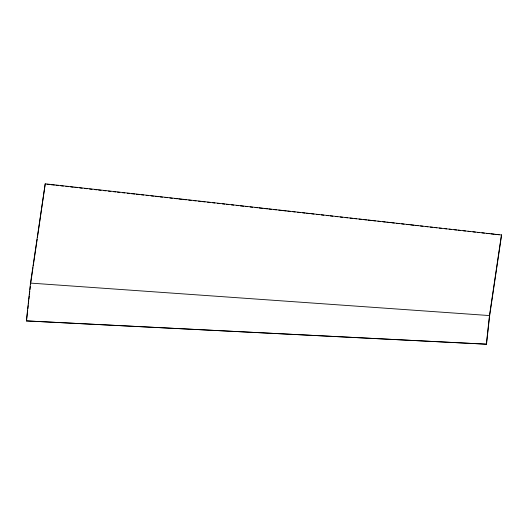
<?xml version="1.0" encoding="UTF-8"?>
<svg xmlns="http://www.w3.org/2000/svg" width="528" height="528" viewBox="0 0 528 528"><rect width="100%" height="100%" fill="white"/><g stroke="black" fill="none" stroke-linecap="round" stroke-linejoin="round"><path stroke-width="0.79" d="M26.4 320.621L30.545 282.817L45.223 183.81L501.6 235.006L489.614 315.856L486.512 344.19L26.532 320.912L486.512 344.19M26.532 320.912L27.674 310.457M27.852 308.847L28.208 305.626M28.38 304.022L28.736 300.802M28.908 299.191L29.264 295.977M29.443 294.367L29.792 291.152M29.971 289.542L30.32 286.321M30.499 284.717L32.974 267.617M486.38 343.9L489.489 315.566L501.468 234.716M33.211 265.987L34.544 257.017M34.663 256.199L37.184 239.191M37.422 237.567L45.223 183.81M489.489 315.566L30.677 283.107M46.985 184.279L49.447 184.556M51.084 184.741L54.358 185.104M56.001 185.288L58.456 185.559M60.911 185.836L63.373 186.107M65.828 186.384L68.284 186.655M70.745 186.932L73.201 187.209M74.837 187.387L77.293 187.664M79.754 187.935L82.21 188.212M84.665 188.483L87.127 188.76M89.582 189.037L92.037 189.308M94.499 189.585L96.954 189.856M98.591 190.04L101.053 190.311M103.508 190.588L105.963 190.859M108.425 191.136L110.88 191.413M113.335 191.684L115.797 191.961M117.434 192.139L119.889 192.416M122.344 192.687L124.806 192.964M127.261 193.241L129.716 193.512M131.36 193.697L134.633 194.06M136.27 194.245L139.55 194.608M141.187 194.792L143.642 195.07M146.104 195.34L148.559 195.617M151.015 195.888L153.476 196.165M155.113 196.343L158.387 196.713M160.024 196.891L162.485 197.168M164.941 197.446L167.396 197.716M169.858 197.993L172.313 198.264M174.768 198.541L177.23 198.812M178.867 198.997L182.14 199.36M183.784 199.544L186.239 199.822M188.694 200.092L191.156 200.369M193.611 200.64L196.066 200.917M198.528 201.188L200.983 201.465M202.62 201.65L205.075 201.92M207.537 202.198L209.992 202.468M212.447 202.745L214.909 203.016M217.364 203.293L219.82 203.564M222.281 203.841L224.737 204.118M226.373 204.296L228.835 204.574M231.29 204.844L233.746 205.121M236.207 205.392L238.663 205.669M240.299 205.854L243.58 206.217M245.216 206.402L247.672 206.672M250.127 206.95L252.589 207.22M255.044 207.497L257.499 207.768M259.142 207.953L262.416 208.322M264.053 208.501L267.333 208.87M268.97 209.048L271.425 209.326M273.887 209.596L276.342 209.873M278.797 210.151L281.259 210.421M282.896 210.606L286.169 210.969M287.806 211.154L290.268 211.424M292.723 211.702L295.178 211.972M297.64 212.249L300.095 212.527M302.551 212.797L305.012 213.074M306.649 213.253L309.923 213.622M311.566 213.8L314.021 214.078M316.477 214.355L318.938 214.625M321.394 214.903L323.849 215.173M326.311 215.45L328.766 215.721M330.403 215.906L332.858 216.183M335.32 216.454L337.775 216.731M340.23 217.001L342.692 217.279M345.147 217.549L347.602 217.826M350.064 218.097L352.519 218.374M354.156 218.559L356.618 218.83M359.073 219.107L361.528 219.377M363.172 219.562L366.445 219.925M368.082 220.11L371.362 220.473M372.999 220.658L375.454 220.935M377.916 221.206L380.371 221.483M382.826 221.753L385.282 222.031M386.925 222.215L390.199 222.578M391.835 222.763L394.297 223.034M396.752 223.311L399.208 223.582M401.669 223.859L404.125 224.129M406.58 224.407L409.042 224.677M410.678 224.862L413.952 225.232M415.595 225.41L418.051 225.687M420.506 225.958L422.968 226.235M425.423 226.505L427.878 226.783M430.333 227.06L432.795 227.33M434.432 227.515L436.887 227.786M439.349 228.063L441.804 228.334M444.259 228.611L446.721 228.881M449.176 229.159L451.631 229.436M454.093 229.706L456.548 229.984M458.185 230.162L460.647 230.439M463.102 230.71L465.557 230.987M468.019 231.264L470.474 231.535M472.93 231.812L475.391 232.082M477.847 232.36L479.483 232.538M481.939 232.815L484.4 233.092M486.856 233.363L489.311 233.64M490.954 233.818L494.228 234.188M495.865 234.366L499.145 234.736"/></g></svg>
